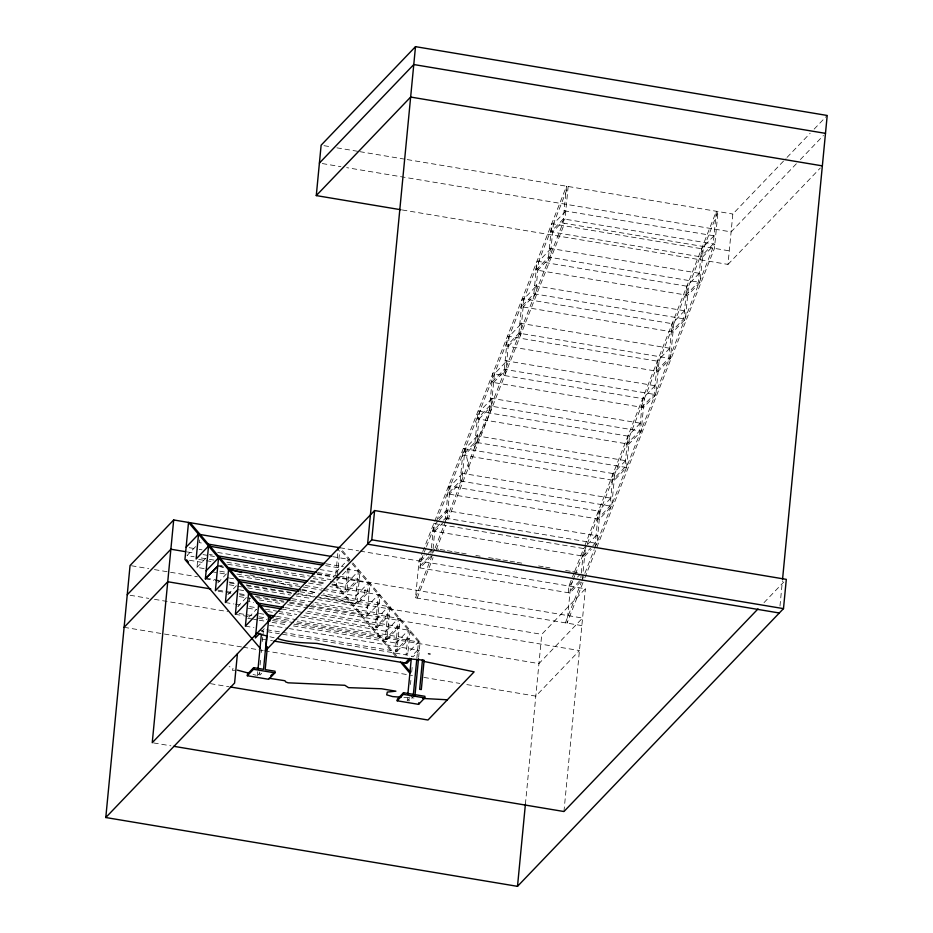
<?xml version="1.0" encoding="UTF-8"?>
<svg xmlns="http://www.w3.org/2000/svg" width="933" height="933" viewBox="0 0 933 933"><rect width="100%" height="100%" fill="white"/><g stroke="black" fill="none" stroke-linecap="round" stroke-linejoin="round"><path stroke-width="0.7" stroke-dasharray="4.67 3.5" d="M204.129 568.582L197.003 567.392L197.784 559.264L204.91 560.453M199.65 539.939L199.382 542.644L202.239 543.123M249.822 597.621L249.438 601.68L253.706 602.403M257.368 675.76L257.765 671.608M259.152 674.652L259.409 671.888M260.074 664.972L260.61 659.444M261.275 652.54L261.543 649.776M262.348 641.461L262.744 637.297M262.873 635.909L263.281 631.746L265.928 628.982M335.775 574.495L337.839 552.977M396.513 655.724L336.451 584.839L337.198 577.026L582.577 618.043L538.947 663.596L295.073 622.836M337.338 575.626L339.752 550.552M323.844 588.595L345.222 592.163L347.601 567.416L349.245 567.696L346.866 592.443L359.252 579.51L339.087 576.128M348.126 562.004L348.382 559.287L335.997 572.232L320.311 569.608M364.651 594.088L365.433 586.006M309.709 606.497L366.879 616.06L370.051 583.183L335.623 577.422M303.89 615.663L376.897 627.862L380.058 594.997L329.955 586.612M293.907 624.13L386.903 639.676L390.064 606.8L321.442 595.324M282.512 632.352L396.91 651.479L400.07 618.614L312.928 604.036M410.077 630.428L407.709 655.153L280.646 633.915M581.854 625.611L415.523 597.808L419.069 560.978L422.229 552.942M407.499 698.047L407.231 700.811L412.503 695.295M425.984 547.869L420.713 561.246L420.072 567.952L432.446 555.018L432.83 551.006M409.272 696.939L408.876 701.08L412.398 697.406M410.473 684.495L410.87 680.355M411.675 672.052L412.199 666.512M416.853 658.395L418.439 641.962L340.195 549.63M418.637 657.298L420.083 642.231L352.756 562.786M430.929 553.409L431.314 549.385M431.443 548.044L433.81 523.495L585.318 548.826L582.95 573.375M438.312 520.789L435.454 523.775L433.099 548.324L438.79 549.28M443.56 520.101L445.461 518.118L448.551 486.023L600.059 511.342L596.968 543.438L595.067 545.432M460.179 480.985L463.293 448.54L614.8 473.871L611.686 506.304L599.301 519.226L447.793 493.907L460.179 480.985L611.686 506.304M477.323 435.898L464.949 448.82L461.823 481.253L449.438 494.187M489.242 410.427L492.787 373.597L644.295 398.916L641.181 431.221L628.795 444.155L477.288 418.824L489.673 405.902L641.181 431.221M504.333 369.316L507.529 336.113L659.036 361.444L655.841 394.647L643.455 407.569L491.948 382.238L504.333 369.316L655.841 394.647M505.628 373.223L509.173 336.393L521.547 323.471M518.946 333.174L522.27 298.642L673.778 323.961L670.454 358.505L658.068 371.427L506.561 346.096L518.946 333.174L670.454 358.505M520.369 335.752L523.914 298.91L536.3 285.988M533.874 293.778L537.011 261.158L688.519 286.489L685.382 319.109L672.996 332.031L521.489 306.7L533.874 293.778L685.382 319.109M548.534 257.088L551.753 223.687L703.26 249.018L700.042 282.407L687.668 295.329L536.16 270.01L548.534 257.088L700.042 282.407M446.336 519.483L562.949 223.045L566.494 186.215L422.754 551.601M525.407 804.199L541.758 634.335L585.399 588.781L360.138 551.123M574.192 572.64L568.932 586.029L568.279 592.723L580.664 579.801L581.049 575.778M581.306 573.095L583.673 548.546L586.53 545.56M582.437 578.728L582.822 574.716M563.952 811.523L585.399 588.781M626.556 467.515L475.049 442.184L462.663 455.117L614.171 480.437L626.556 467.515L629.542 436.399L478.046 411.068L474.489 447.91L490.886 410.707L494.432 373.865L506.806 360.943M402.345 209.983L727.973 264.412L732.825 214.019L786.041 158.447M779.976 606.03L782.402 580.827M426.509 546.528L435.454 523.775M436.516 521.092L568.15 186.483L565.001 219.162L552.616 232.095M415.523 597.808L434.65 549.187M435.175 547.846L445.799 520.836M417.168 598.088L433.075 557.642M436.259 549.56L445.811 525.291M447.922 519.903L564.593 223.325M574.716 571.299L583.673 548.546M584.723 545.875L716.357 211.266L713.209 243.945L700.835 256.867M572.687 580.944L570.576 586.297L567.031 623.139L584.058 579.848M573.212 579.603L574.786 575.591M575.311 574.25L718.002 211.534L714.456 248.376L584.594 578.495M565.386 622.859L581.352 582.274M581.877 580.921L594.123 549.805M594.659 548.452L712.812 248.096M195.58 546.621L186.997 555.59L194.122 556.779M197.003 567.392L205.587 558.435M565.783 211.033L553.397 223.967L550.19 257.356L537.805 270.278M217.809 582.88L226.381 573.923M551.041 248.516L538.656 261.438L535.519 294.058L523.145 306.98M227.815 594.683L236.387 585.726M246.394 597.54L237.822 606.497L240.679 606.963M248.784 617.308L256.4 609.354M508.217 346.376L520.591 333.454M493.592 382.518L505.978 369.596M264.272 628.702L261.637 631.466L263.281 631.746M492.064 398.414L479.69 411.348L476.693 442.464L464.307 455.386M478.944 419.104L491.318 406.17M336.86 580.629L349.245 567.696M258.254 674.839L260.015 672.996M259.899 675.119L261.66 673.276M345.222 592.163L357.607 579.23M462.581 473.369L450.196 486.291L447.105 518.386L445.204 520.381M438.568 518.526L446.196 510.573L597.691 535.892M439.268 519.798L447.84 510.852M787.044 157.409L810.136 133.291M814.159 129.104L827.209 115.47M713.99 235.816L701.616 248.738L698.397 282.139L686.023 295.061M439.746 524.078L433.087 531.04L584.594 556.371L591.254 549.409M434.731 531.32L444.26 521.372M366.016 607.651L378.413 594.718L375.241 627.594L387.638 614.66M796.362 163.753L731.11 231.897L346.668 167.637M800.386 159.566L823.477 135.448M419.069 560.978L424.783 555.007M366.879 616.06L379.276 603.126L323.471 593.796M420.713 561.246L427.384 554.284M428.329 553.292L432.142 549.315M699.249 273.287L686.875 286.209L683.737 318.829L671.352 331.751M428.9 556.733L418.427 567.672L569.935 593.003L580.408 582.064M376.034 619.465L388.42 606.532L385.259 639.397L397.645 626.463M376.897 627.862L389.283 614.929L314.957 602.496M727.973 264.412L820.352 167.975M684.507 310.771L672.133 323.693L668.809 358.225L656.424 371.147M386.04 631.268L398.426 618.334L395.265 651.199L407.651 638.277M386.903 639.676L399.289 626.743L306.444 611.208M669.766 348.242L657.392 361.164L654.185 394.367L641.811 407.289M396.047 643.07L408.432 630.148L406.053 654.884L418.439 641.962M396.91 651.479L409.295 638.557L297.919 619.92M655.024 385.714L642.639 398.648L639.537 430.953L627.151 443.875M417.657 650.091L411.488 656.517L413.144 656.797L419.302 650.359L289.405 628.632M640.283 423.197L627.897 436.119L624.9 467.235L612.526 480.168M625.542 460.669L613.156 473.591L610.03 506.036L597.656 518.958M610.788 498.14L598.415 511.074L595.324 543.169L591.51 547.146M587.475 544.569L596.047 535.624M582.95 556.091L590.566 548.138M568.932 586.029L573.69 581.049M577.504 577.072L580.349 574.098M764.022 602.625L783.79 581.982M234.894 670.232L232.399 670.326L233.052 668.471L231.629 666.967L229.133 666.722M403.907 697.429L414.054 697.977M223.465 566.937L217.762 565.981L223.372 567.532M310.537 581.457L326.235 584.081M331.938 585.038L369.27 591.265L356.884 604.199L360.045 571.369L346.994 569.188M323.996 145.676L331.168 146.878M336.906 147.834L358.435 151.426M359.87 151.671L405.785 159.345M407.22 159.59L732.825 214.019M322.27 163.555L340.93 166.68M564.138 210.765L715.646 236.084M562.949 223.045L729.279 250.849M549.397 248.236L700.893 273.567M534.644 285.72L686.152 311.039M519.903 323.191L671.41 348.522M505.161 360.663L656.669 385.994M490.42 398.146L641.927 423.465M475.678 435.618L627.186 460.949M460.937 473.101L612.445 498.42M445.461 518.118L596.968 543.438M440.224 549.514L445.916 550.47M447.35 550.703L453.041 551.66M454.476 551.893L460.167 552.849M461.602 553.082L467.293 554.039M475.853 555.473L480.122 556.185M488.67 557.619L494.373 558.564M495.796 558.809L501.499 559.753M502.922 559.998L508.625 560.955M510.048 561.188L515.751 562.144M517.174 562.377L522.877 563.334M538.551 565.946L544.254 566.902M545.677 567.147L549.957 567.859M565.631 570.483L571.334 571.428M572.757 571.672L578.46 572.617M340.02 547.764L358.704 550.878M332.708 556.674L350.027 559.567L340.93 548.837M326.223 563.847L343.321 566.704M325.617 565.62L341.291 568.244M189.201 547.694L197.749 549.117M199.184 549.362L202.029 549.84M217.704 552.453L318.888 569.375M209.4 554.459L212.246 554.925M317.71 572.559L337.653 575.894M187.346 551.974L194.472 553.164M203.021 554.599L208.724 555.543M210.147 555.788L214.415 556.5M317.033 573.655L334.131 576.512M317.103 574.331L334.201 577.189M201.248 557.969L214.077 560.115M226.894 562.249L309.558 576.069M310.981 576.314L330.935 579.65M206.333 560.686L212.036 561.643M227.71 564.267L306.094 577.364M313.22 578.553L328.894 581.177M330.329 581.422L346.003 584.035L358.389 571.101L355.228 603.931L315.272 597.248M189.446 560.266L205.12 562.891M219.372 565.27L222.217 565.748M310.572 580.513L326.258 583.137M331.95 584.093L336.451 584.839M308.578 583.043L324.252 585.656M219.803 571.206L226.929 572.395M236.912 574.063L299.61 584.548M305.313 585.492L322.421 588.35M211.861 571.754L226.136 574.133M238.976 576.279L321.757 590.123M323.18 590.356L356.009 595.849L368.395 582.903L367.625 590.986L355.228 603.931L318.759 593.866M229.413 578.063L233.693 578.787M302.094 590.216L317.768 592.84M300.064 591.755L315.739 594.368M131.495 565.76L148.709 568.629M154.446 569.596L197.481 576.781M206.088 578.227L221.867 580.862M229.04 582.064L236.212 583.265M246.254 584.933L292.157 592.607M297.895 593.575L315.109 596.444M316.544 596.688L541.758 634.335M205.377 578.88L213.937 580.303M215.36 580.548L221.074 581.504M229.635 582.927L236.772 584.128M246.767 585.796L292.437 593.435M293.86 593.668L313.838 597.003M229.203 584.781L236.329 585.971M237.763 586.216L242.032 586.927M247.735 587.883L290.49 595.032M296.193 595.977L311.867 598.601M317.57 599.557L367.672 607.931M239.419 589.878L243.7 590.589M292.157 598.694L313.535 602.263M291.551 600.467L307.225 603.08M217.949 590.134L232.294 592.525M239.466 593.726L246.639 594.927M255.245 596.362L283.935 601.167M289.673 602.123L309.756 605.482M311.19 605.715L579.451 650.558L535.81 696.123L465.52 684.367M218.24 591.207L232.527 593.598M239.676 594.788L245.391 595.744M256.832 597.656L283.982 602.205M289.697 603.161L308.287 606.263M239.221 596.595L250.615 598.496M259.164 599.931L281.976 603.733M287.667 604.689L307.622 608.024M309.045 608.269L377.678 619.734M285.066 607.64L300.741 610.264M281.603 608.934L410.088 630.428M225.389 602.543L233.95 603.966M235.373 604.211L241.087 605.167M249.647 606.59L256.785 607.791M265.345 609.214L276.763 611.127M278.197 611.372L296.752 614.462M247.805 608.164L256.353 609.587M267.748 611.5L273.451 612.445M279.154 613.401L294.828 616.025M300.531 616.97L387.685 631.548M259.444 613.494L263.724 614.206M276.541 616.351L296.496 619.687M275.935 618.124L291.609 620.748M297.312 621.693L420.083 642.231M130.107 595.266L148.755 598.38M154.493 599.336L227.652 611.57M239.128 613.482L253.473 615.885M259.211 616.841L266.383 618.043M273.556 619.244L293.638 622.603M235.396 614.346L251.094 616.97M258.231 618.159L266.791 619.594M272.506 620.55L288.204 623.174M247.84 618.299L252.108 619.011M253.531 619.255L257.811 619.967M259.234 620.2L266.36 621.401M272.063 622.346L286.314 624.737M293.44 625.926L397.691 643.35M269.45 625.297L287.982 628.399M245.402 626.16L253.963 627.582M266.815 629.728L281.09 632.119M259.269 630.346L279.224 633.682M262.546 639.152L272.541 640.819M124.112 627.303L241.74 646.966M243.175 647.199L257.52 649.601M258.954 649.835L263.258 650.558M264.692 650.802L412.444 675.492M423.92 677.416L459.782 683.411M210.461 683.656L229.063 686.77M153.677 742.948L170.891 745.817M253.053 674.524L256.295 675.247M269.905 636.749L274.115 637.775M250.021 574.891L292.111 586.507M301.93 589.213L317.36 593.47M334.807 584.559L396.747 657.66M464.949 448.82L469.917 472.238M563.357 218.893L550.971 231.816L702.479 257.146L714.853 244.213L563.357 218.893"/><path stroke-width="1.4" d="M173.69 519.961L152.242 742.703L374.599 510.538L786.309 579.358L783.487 608.631L517.5 886.35L105.791 817.53L130.06 565.515L173.69 519.961L340.02 547.764M331.285 556.43L198.519 534.247L196.14 558.984L208.526 546.05L322.76 565.141M205.377 578.88L217.762 565.981L205.377 578.88L208.537 546.05M314.246 573.853L218.544 557.864L215.371 590.729L227.769 577.795M237.414 653.788L234.591 683.049L105.791 817.53M267.386 646.732L265.194 669.591L275.072 671.235L274.908 672.868L268.739 679.317L247.327 675.737L247.49 674.104L253.659 667.666L263.538 669.311L266.71 636.458M247.327 675.737L253.508 669.288L253.659 667.666M258.033 668.844L261.368 634.242M268.063 622.311L268.587 616.9L188.513 522.433L184.944 559.508L260.027 648.12M268.436 621.378L265.625 650.651L371.777 539.81L374.599 510.538M269.847 621.238L270.232 617.156M400.91 209.75L316.275 195.592L321.127 145.198L415.5 46.65L827.209 115.47L782.542 579.381M338.108 550.237L338.376 547.484M415.5 46.65L367.602 544.172L779.3 612.993M415.033 694.653L424.912 696.31L424.76 697.931L418.602 704.357L397.19 700.788L397.341 699.155L403.511 692.729L413.389 694.374M397.19 700.788L403.348 694.35L403.511 692.729M407.896 693.895L411.22 659.293M413.226 696.006L416.736 659.771M414.893 696.263L418.509 658.675M418.602 704.357L418.754 702.736M430.09 654.045L428.457 653.753M517.5 886.35L525.407 804.199M319.401 163.077L413.786 64.54L825.483 133.361M316.275 195.592L410.648 97.055L822.358 165.876M127.238 594.776L170.879 549.222L185.702 551.695M186.133 547.181L198.519 534.247M124.112 627.303L167.742 581.737L210.776 588.933M206.146 570.798L218.544 557.864M237.775 589.609L225.389 602.543L228.55 569.666L305.732 582.565M247.781 601.412L235.396 614.346L238.556 581.481L298.642 591.51M257.788 613.226L245.402 626.16L248.563 593.283L290.116 600.222M259.852 633.32L255.409 637.962L258.569 605.097L281.603 608.934M270.663 675.842L272.424 673.999M405.272 663.013L409.715 658.371M411.36 658.651L406.916 663.293L273.964 641.064M757.993 608.922L563.952 811.523L173.76 746.307M422.742 698.444L447.374 699.785M269.124 678.256L284.938 680.74L285.731 681.953L288.11 682.816L344.837 685.277L348.499 687.656L381.41 688.752L395.895 691.178L387.312 692.076L386.694 694.852L392.583 696.578L401.073 697.219M227.745 567.649L307.68 580.991M371.777 539.81L783.487 608.631M207.942 544.079L324.801 563.614M217.949 555.881L316.287 572.326M237.962 579.498L300.671 589.983M247.98 591.3L290.734 598.45M256.563 602.87L283.632 607.406M267.993 614.917L275.118 616.107M268.576 616.911L273.089 617.646M253.508 669.288L274.908 672.868M403.348 694.35L424.76 697.931M230.498 687.003L427.99 720.019L474.139 671.842L424.375 661.52L422.474 660.028C387.102 657.31 351.974 649.811 317.033 643.443C304.03 642.65 290.921 642.895 278.326 638.802M267.106 636.073L257.007 633.32M237.39 670.139L248.505 673.113M228.982 569.083L241.612 572.57M402.146 662.372L410.602 672.331M400.502 662.092L409.89 673.171M190.157 522.713L270.22 617.18M186.588 559.788L188.466 562.004M422.474 660.028L419.652 689.289L421.308 689.569L424.118 660.307L422.474 660.028"/></g></svg>
